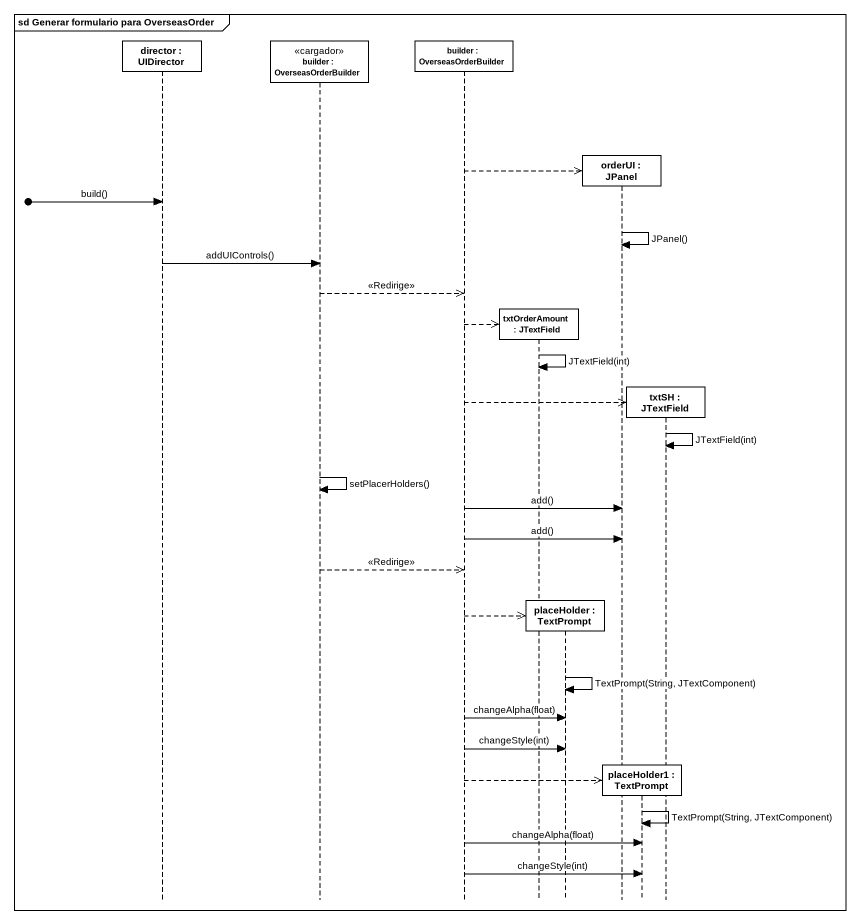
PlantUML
@startuml
mainframe sd Generar formulario para OverseasOrder
hide footbox
participant "director : UIDirector" as director
participant "builder : OverseasOrderBuilder" as builder <<cargador>>
participant "builder : OverseasOrderBuilder" as builder_2
participant "txtOrderAmount : JTextField" as txtOrderAmount
participant "placeHolder : TextPrompt" as placeHolder
participant "orderUI : JPanel" as orderUI
participant "placeHolder1 : TextPrompt" as placeHolder1
participant "txtSH : JTextField" as txtSH

builder_2 -->> orderUI **
[o-> director : build()
orderUI -> orderUI : JPanel()
director -> builder : addUIControls()
builder -->> builder_2 : <<Redirige>>
builder_2 -->> txtOrderAmount **
txtOrderAmount -> txtOrderAmount : JTextField(int)
builder_2 -->> txtSH **
txtSH -> txtSH : JTextField(int)
builder -> builder : setPlacerHolders()
builder_2 -> orderUI : add()
builder_2 -> orderUI : add()
builder -->> builder_2 : <<Redirige>>
builder_2 -->> placeHolder **
placeHolder -> placeHolder : TextPrompt(String, JTextComponent)
builder_2 -> placeHolder : changeAlpha(float)
builder_2 -> placeHolder : changeStyle(int)
builder_2 -->> placeHolder1 **
placeHolder1 -> placeHolder1 : TextPrompt(String, JTextComponent)
builder_2 -> placeHolder1 : changeAlpha(float)
builder_2 -> placeHolder1 : changeStyle(int)
@enduml
